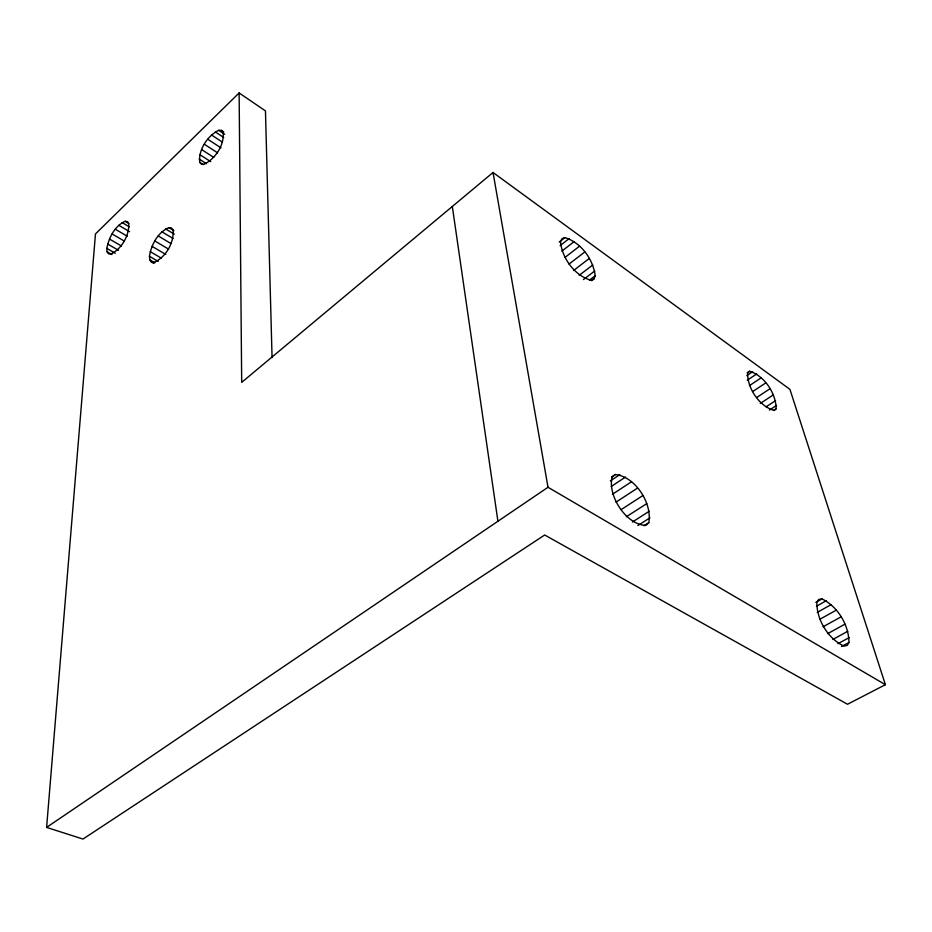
<?xml version="1.0" encoding="UTF-8"?>
<svg xmlns="http://www.w3.org/2000/svg" width="932" height="932" viewBox="0 0 932 932"><rect width="100%" height="100%" fill="white"/><g stroke="black" fill="none" stroke-linecap="round" stroke-linejoin="round"><path stroke-width="1.4" d="M848.97 642.486C848.889 625.081 837.775 606.499 822.001 598.927L818.739 599.404L816.851 602.13C816.56 619.687 827.977 638.746 844.019 646.097L847.211 645.422L848.97 642.486L841.456 646.54M239.128 92.944L241.691 382.365L493.028 172.49L789.94 389.378L885.4 684.694L847.526 704.266L544.684 535.003L82.983 839.056L46.6 827.406L95.472 233.92L239.128 92.944L265.457 110.908L272.062 357.632M749.561 371.262L747.615 372.765C747.208 388.155 759.265 406.317 774.259 410.476L776.111 408.822C776.158 393.455 764.426 375.771 749.561 371.262L747.196 372.847M221.373 130.364L223.109 132.076C224.635 144.949 215.443 158.731 204.038 164.288L201.37 164.114L199.704 162.308C198.4 149.504 207.405 135.99 218.659 130.305L221.373 130.364L223.797 131.96M149.435 256.288C151.275 244.813 157.753 232.301 168.902 227.641L171.476 228.014L173.072 230.053C174.168 242.926 165.756 257.337 153.862 262.486L151.345 261.997L149.819 259.853L149.435 256.288L158.207 261.414M106.831 248.39C108.834 237.66 114.752 225.952 125.109 221.292L127.404 221.63L128.779 223.54C129.327 235.645 121.684 249.019 110.652 254.168L108.392 253.737L107.087 251.745L106.831 248.39L115.288 253.271M615.295 474.539L612.126 476.974C607.396 495.544 626.024 524.739 645.771 525.392L648.777 522.712C652.423 503.431 635.368 476.543 615.295 474.539L611.707 476.928M593.917 278.983L595.198 275.779C593.253 259.387 580.986 242.413 564.897 237.625L561.926 238.697L560.493 241.761C562.147 258.315 574.729 275.779 591.063 280.241L593.917 278.983L591.634 280.707M559.258 242.029L564.897 237.625M560.12 245.64L569.126 238.627M561.798 251.174L574.17 241.574M564.932 257.477L579.553 246.176M568.998 264.106L584.76 251.99M573.506 270.536L589.304 258.467M579.18 275.313L592.764 264.991M583.432 279.553L594.791 270.956M589.502 280.078L595.198 275.779M46.6 827.406L548.016 487.273L885.4 684.694M746.8 375.619L752.695 371.682M747.289 380.221L756.691 373.942M749.421 385.638L761.176 377.833M610.355 480.912L619.908 474.574M752.765 391.522L765.708 382.959M611.194 486.516L625.5 477.067M756.901 397.37L769.879 388.842M612.464 494.275L631.547 481.739M760.256 403.44L773.269 394.923M615.97 502.162L637.453 488.135M766.081 406.83L775.575 400.643M769.401 410.068L776.554 405.432M773.711 410.371L776.111 408.822M621.143 509.629L642.696 495.661M626.339 516.759L646.761 503.618M632.385 522.048L649.278 511.237M637.861 525.543L649.977 517.819M643.907 525.799L648.777 522.712M815.849 602.387L822.001 598.927M816.467 606.231L826.288 600.721M817.224 612.394L831.204 604.588M819.729 619.337L836.26 610.157M823.142 626.735L840.99 616.891M827.651 633.655L844.951 624.172M832.882 639.422L847.771 631.313M837.938 643.697L849.157 637.616M107.087 251.745L111.933 254.529M107.658 244.021L118.504 250.289M151.345 261.997L153.757 263.395M109.475 239.046L121.498 246.036M112.096 233.944L124.107 240.957M149.819 259.853L154.852 262.789M150.215 251.64L161.457 258.234M115.288 229.214L127.288 236.25M118.737 225.288L129.536 231.66M152.067 246.363L165.791 254.448M125.109 221.292L128.709 223.435M154.829 240.969L168.529 249.089M122.127 222.562L129.327 226.826M158.23 235.971L170.673 243.38M161.947 231.835L173.142 238.522M168.902 227.641L173.9 230.635M165.616 228.957L174.342 234.188M199.704 162.308L203.362 164.649M199.18 159.046L206.473 163.717M199.832 154.642L210.76 161.667M201.615 149.551L213.719 157.368M204.329 144.239L217.634 152.871M207.731 139.218L221.012 147.885M211.494 134.977L222.364 142.095M215.257 131.901L223.715 137.458M218.659 130.305L224.705 134.29M493.028 172.49L548.016 487.273M452.323 206.473L497.921 521.256"/></g></svg>
